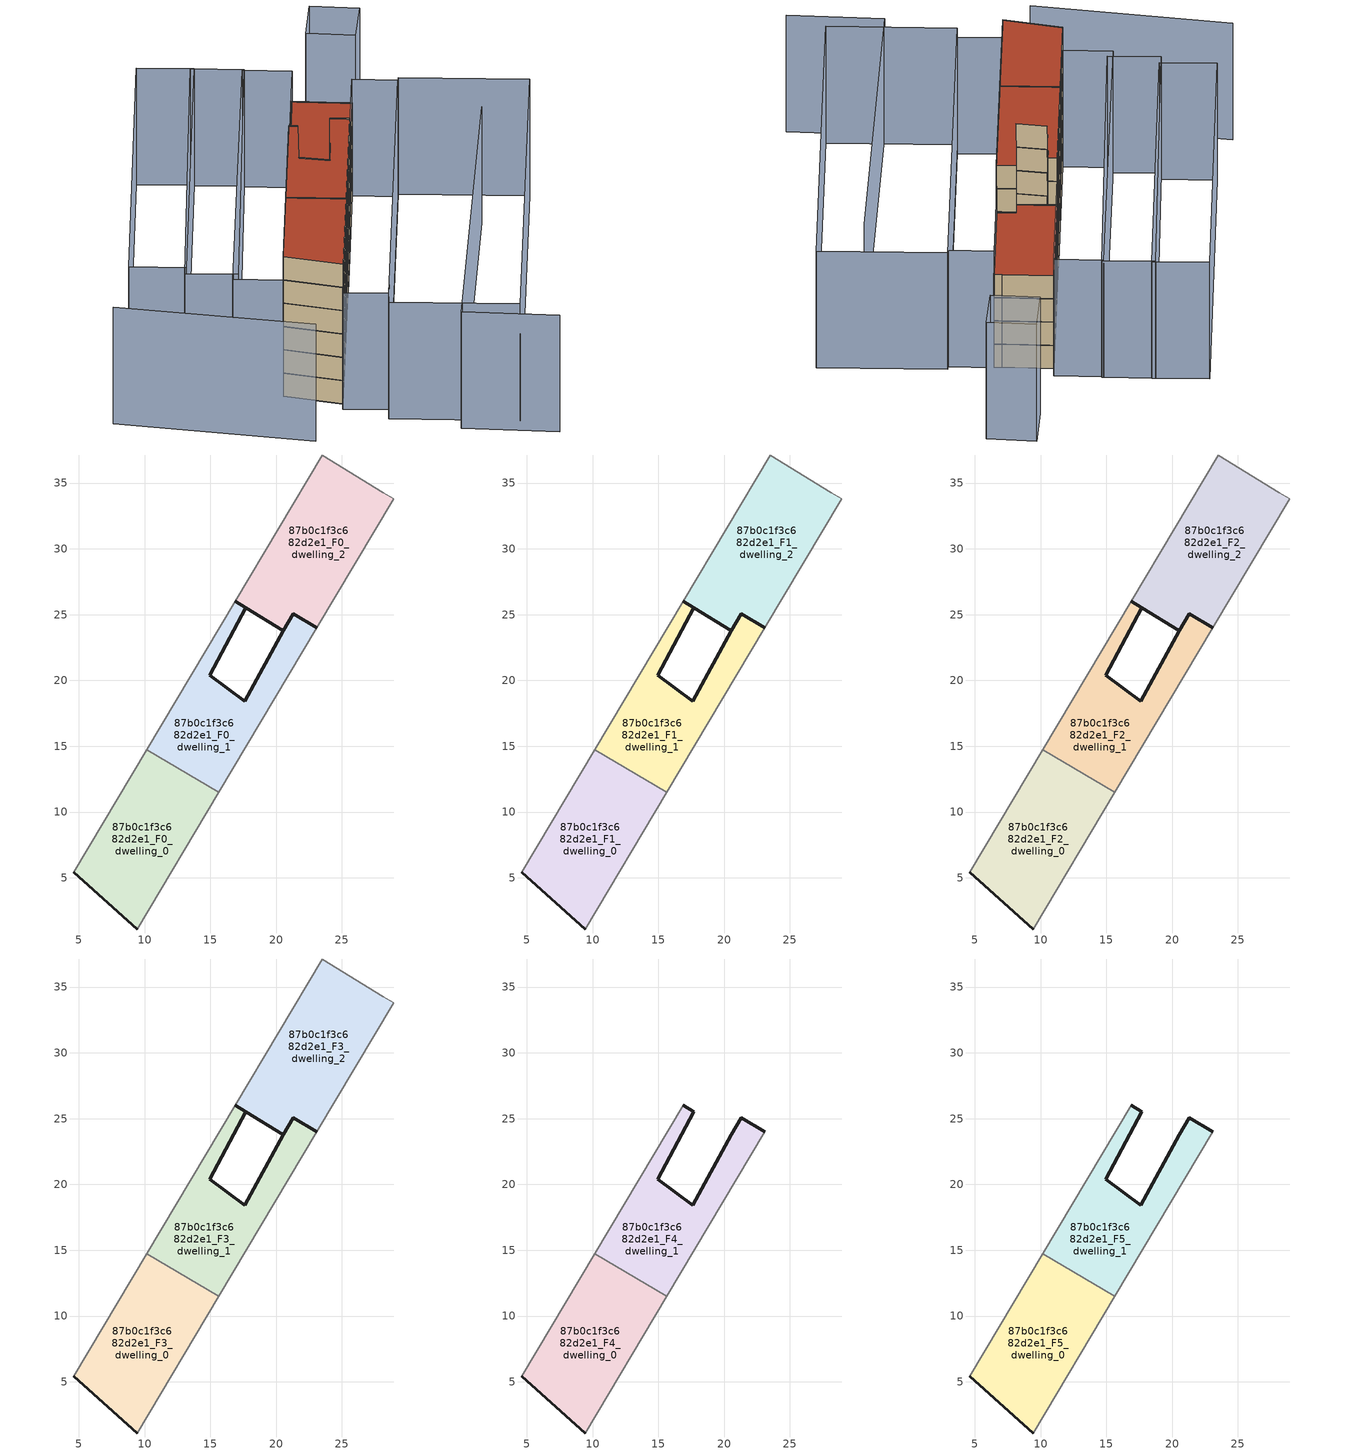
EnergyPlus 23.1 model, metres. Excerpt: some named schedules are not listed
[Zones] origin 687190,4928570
87b0c1f3c682d2e1_F0_dwelling_0
 floor ground (EU_floor_Construction): 9.44,1.12 15.63,11.49 10.18,14.75 4.62,5.42 z0
 wall outside (EU_wall_Construction): 9.44,1.12 4.62,5.42 z0:3
 wall adiabatic (EU_wall_Construction): 4.62,5.42 10.18,14.75 / 15.63,11.49 9.44,1.12 z0:3
 wall to 87b0c1f3c682d2e1_F0_dwelling_1 (EU_wall_Construction): 10.18,14.75 15.63,11.49 z0:3
87b0c1f3c682d2e1_F0_dwelling_1
 floor ground (EU_floor_Construction): 15.63,11.49 23.1,24.01 21.29,25.09 20.56,23.78 20.56,23.77 17.6,18.42 14.95,20.42 17.71,25.52 16.9,26.02 10.18,14.75 z0
 wall outside (EU_wall_Construction): 16.9,26.02 17.71,25.52 14.95,20.42 17.6,18.42 20.56,23.77 20.56,23.78 21.29,25.09 23.1,24.01 z0:3
 wall adiabatic (EU_wall_Construction): 23.1,24.01 15.63,11.49 / 10.18,14.75 16.9,26.02 z0:3
87b0c1f3c682d2e1_F0_dwelling_2
 floor ground (EU_floor_Construction): 23.1,24.01 28.94,33.79 28.15,34.28 23.52,37.13 16.9,26.02 17.71,25.52 20.56,23.78 21.29,25.09 z0
 wall outside (EU_wall_Construction): 23.1,24.01 21.29,25.09 20.56,23.78 17.71,25.52 16.9,26.02 z0:3
 wall adiabatic (EU_wall_Construction): 16.9,26.02 23.52,37.13 28.15,34.28 28.94,33.79 23.1,24.01 z0:3
87b0c1f3c682d2e1_F1_dwelling_0
 floor to 87b0c1f3c682d2e1_F0_dwelling_0 (EU_floor_Construction): 9.44,1.12 15.63,11.49 10.18,14.75 4.62,5.42 z3
 wall outside (EU_wall_Construction): 9.44,1.12 4.62,5.42 z3:6
 wall adiabatic (EU_wall_Construction): 4.62,5.42 10.18,14.75 / 15.63,11.49 9.44,1.12 z3:6
 wall to 87b0c1f3c682d2e1_F1_dwelling_1 (EU_wall_Construction): 10.18,14.75 15.63,11.49 z3:6
87b0c1f3c682d2e1_F1_dwelling_1
 floor to 87b0c1f3c682d2e1_F0_dwelling_1 (EU_floor_Construction): 15.63,11.49 23.1,24.01 21.29,25.09 20.56,23.78 20.56,23.77 17.6,18.42 14.95,20.42 17.71,25.52 16.9,26.02 10.18,14.75 z3
 wall outside (EU_wall_Construction): 16.9,26.02 17.71,25.52 14.95,20.42 17.6,18.42 20.56,23.77 20.56,23.78 21.29,25.09 23.1,24.01 z3:6
 wall adiabatic (EU_wall_Construction): 23.1,24.01 15.63,11.49 / 10.18,14.75 16.9,26.02 z3:6
87b0c1f3c682d2e1_F1_dwelling_2
 floor to 87b0c1f3c682d2e1_F0_dwelling_2 (EU_floor_Construction): 23.1,24.01 28.94,33.79 28.15,34.28 23.52,37.13 16.9,26.02 17.71,25.52 20.56,23.78 21.29,25.09 z3
 wall outside (EU_wall_Construction): 23.1,24.01 21.29,25.09 20.56,23.78 17.71,25.52 16.9,26.02 z3:6
 wall adiabatic (EU_wall_Construction): 16.9,26.02 23.52,37.13 28.15,34.28 28.94,33.79 23.1,24.01 z3:6
87b0c1f3c682d2e1_F2_dwelling_0
 floor to 87b0c1f3c682d2e1_F1_dwelling_0 (EU_floor_Construction): 9.44,1.12 15.63,11.49 10.18,14.75 4.62,5.42 z6
 wall outside (EU_wall_Construction): 9.44,1.12 4.62,5.42 z6:9
 wall adiabatic (EU_wall_Construction): 4.62,5.42 10.18,14.75 / 15.63,11.49 9.44,1.12 z6:9
 wall to 87b0c1f3c682d2e1_F2_dwelling_1 (EU_wall_Construction): 10.18,14.75 15.63,11.49 z6:9
87b0c1f3c682d2e1_F2_dwelling_1
 floor to 87b0c1f3c682d2e1_F1_dwelling_1 (EU_floor_Construction): 15.63,11.49 23.1,24.01 21.29,25.09 20.56,23.78 20.56,23.77 17.6,18.42 14.95,20.42 17.71,25.52 16.9,26.02 10.18,14.75 z6
 wall outside (EU_wall_Construction): 16.9,26.02 17.71,25.52 14.95,20.42 17.6,18.42 20.56,23.77 20.56,23.78 21.29,25.09 23.1,24.01 z6:9
 wall adiabatic (EU_wall_Construction): 23.1,24.01 15.63,11.49 / 10.18,14.75 16.9,26.02 z6:9
87b0c1f3c682d2e1_F2_dwelling_2
 floor to 87b0c1f3c682d2e1_F1_dwelling_2 (EU_floor_Construction): 23.1,24.01 28.94,33.79 28.15,34.28 23.52,37.13 16.9,26.02 17.71,25.52 20.56,23.78 21.29,25.09 z6
 wall outside (EU_wall_Construction): 23.1,24.01 21.29,25.09 20.56,23.78 17.71,25.52 16.9,26.02 z6:9
 wall adiabatic (EU_wall_Construction): 16.9,26.02 23.52,37.13 28.15,34.28 28.94,33.79 23.1,24.01 z6:9
87b0c1f3c682d2e1_F3_dwelling_0
 floor to 87b0c1f3c682d2e1_F2_dwelling_0 (EU_floor_Construction): 9.44,1.12 15.63,11.49 10.18,14.75 4.62,5.42 z9
 wall outside (EU_wall_Construction): 9.44,1.12 4.62,5.42 z9:12
 wall adiabatic (EU_wall_Construction): 4.62,5.42 10.18,14.75 / 15.63,11.49 9.44,1.12 z9:12
 wall to 87b0c1f3c682d2e1_F3_dwelling_1 (EU_wall_Construction): 10.18,14.75 15.63,11.49 z9:12
87b0c1f3c682d2e1_F3_dwelling_1
 floor to 87b0c1f3c682d2e1_F2_dwelling_1 (EU_floor_Construction): 15.63,11.49 23.1,24.01 21.29,25.09 20.56,23.78 20.56,23.77 17.6,18.42 14.95,20.42 17.71,25.52 16.9,26.02 10.18,14.75 z9
 wall outside (EU_wall_Construction): 16.9,26.02 17.71,25.52 14.95,20.42 17.6,18.42 20.56,23.77 20.56,23.78 21.29,25.09 23.1,24.01 z9:12
 wall adiabatic (EU_wall_Construction): 23.1,24.01 15.63,11.49 / 10.18,14.75 16.9,26.02 z9:12
87b0c1f3c682d2e1_F3_dwelling_2
 floor to 87b0c1f3c682d2e1_F2_dwelling_2 (EU_floor_Construction): 23.1,24.01 28.94,33.79 28.15,34.28 23.52,37.13 16.9,26.02 17.71,25.52 20.56,23.78 21.29,25.09 z9
 wall outside (EU_wall_Construction): 23.1,24.01 21.29,25.09 20.56,23.78 17.71,25.52 16.9,26.02 z9:12
 wall adiabatic (EU_wall_Construction): 16.9,26.02 23.52,37.13 28.15,34.28 28.94,33.79 23.1,24.01 z9:12
 roof outside (EU_roof_Construction): 28.15,34.28 28.94,33.79 23.1,24.01 21.29,25.09 20.56,23.78 17.71,25.52 16.9,26.02 23.52,37.13 z12
87b0c1f3c682d2e1_F4_dwelling_0
 floor to 87b0c1f3c682d2e1_F3_dwelling_0 (EU_floor_Construction): 9.44,1.12 15.63,11.49 10.18,14.75 4.62,5.42 z12
 wall outside (EU_wall_Construction): 9.44,1.12 4.62,5.42 z12:15
 wall adiabatic (EU_wall_Construction): 4.62,5.42 10.18,14.75 / 15.63,11.49 9.44,1.12 z12:15
 wall to 87b0c1f3c682d2e1_F4_dwelling_1 (EU_wall_Construction): 10.18,14.75 15.63,11.49 z12:15
87b0c1f3c682d2e1_F4_dwelling_1
 floor to 87b0c1f3c682d2e1_F3_dwelling_1 (EU_floor_Construction): 15.63,11.49 23.1,24.01 21.29,25.09 20.56,23.78 20.56,23.77 17.6,18.42 14.95,20.42 17.71,25.52 16.9,26.02 10.18,14.75 z12
 wall outside (EU_wall_Construction): 16.9,26.02 17.71,25.52 14.95,20.42 17.6,18.42 20.56,23.77 20.56,23.78 21.29,25.09 23.1,24.01 z12:15
 wall adiabatic (EU_wall_Construction): 23.1,24.01 15.63,11.49 / 10.18,14.75 16.9,26.02 z12:15
87b0c1f3c682d2e1_F5_dwelling_0
 floor to 87b0c1f3c682d2e1_F4_dwelling_0 (EU_floor_Construction): 9.44,1.12 15.63,11.49 10.18,14.75 4.62,5.42 z15
 wall outside (EU_wall_Construction): 9.44,1.12 4.62,5.42 z15:18
 wall adiabatic (EU_wall_Construction): 4.62,5.42 10.18,14.75 / 15.63,11.49 9.44,1.12 z15:18
 wall to 87b0c1f3c682d2e1_F5_dwelling_1 (EU_wall_Construction): 10.18,14.75 15.63,11.49 z15:18
 roof outside (EU_roof_Construction): 15.63,11.49 9.44,1.12 4.62,5.42 10.18,14.75 z18
87b0c1f3c682d2e1_F5_dwelling_1
 floor to 87b0c1f3c682d2e1_F4_dwelling_1 (EU_floor_Construction): 15.63,11.49 23.1,24.01 21.29,25.09 20.56,23.78 20.56,23.77 17.6,18.42 14.95,20.42 17.71,25.52 16.9,26.02 10.18,14.75 z15
 wall outside (EU_wall_Construction): 16.9,26.02 17.71,25.52 14.95,20.42 17.6,18.42 20.56,23.77 20.56,23.78 21.29,25.09 23.1,24.01 z15:18
 wall adiabatic (EU_wall_Construction): 23.1,24.01 15.63,11.49 / 10.18,14.75 16.9,26.02 z15:18
 roof outside (EU_roof_Construction): 23.1,24.01 15.63,11.49 10.18,14.75 16.9,26.02 17.71,25.52 14.95,20.42 17.6,18.42 20.56,23.77 20.56,23.78 21.29,25.09 z18
shading: -13.38,9.86 3.66,-3.36 / 26.87,-14.43 18.13,-8.84 / 18.13,-8.84 38.36,22.77 / 12.32,-3.55 33.29,31.74 / 33.29,31.74 45.22,24.65 / 45.22,24.65 24.25,-10.64 / 24.25,-10.64 12.32,-3.55 / 33.06,31.35 13.13,-2.18 / 13.13,-2.18 8.95,0.3 / 8.95,0.3 28.88,33.83 / 28.88,33.83 33.06,31.35 / 24.18,38.24 4.62,5.41 / 4.62,5.41 0.08,8.12 / 0.08,8.12 19.64,40.94 / 19.64,40.94 24.18,38.24 / 19.91,40.95 1.04,8.62 / 1.04,8.62 -3.86,11.48 / -3.86,11.48 15.01,43.81 / 15.01,43.81 19.91,40.95 / 15.36,43.62 -3.12,12.35 / -3.12,12.35 -8.35,15.44 / -8.35,15.44 10.12,46.72 / 10.12,46.72 15.36,43.62 / 31.57,47.71 35.97,44.76 / 35.97,44.76 33.2,40.63 / 33.2,40.63 28.8,43.59 / 28.8,43.59 31.57,47.71 z0:15
[Building]
EU S2 Campaign: North Axis=0; Terrain=City; Solar Distribution=FullExterior
[Site:Location]
Bologna: Latitude=44.5; Longitude=11.25; Time Zone=1; Elevation=37
[SizingPeriod:WeatherFileDays]
AnnualSizingPeriod: Begin Month=1; Begin Day of Month=1; End Month=12; End Day of Month=31; Day of Week for Start Day=Monday; Use Weather File Daylight Saving Period=No; Use Weather File Rain and Snow Indicators=No
[MATERIAL]
EU_InternalMass_Material: Roughness=MediumRough; Thickness=0.1; Conductivity=1; Density=1800; Specific Heat=900; Thermal Absorptance=0.9; Solar Absorptance=0.7; Visible Absorptance=0.7
[MATERIAL:NOMASS] Roughness=MediumRough; Thermal Absorptance=0.9; Solar Absorptance=0.7; Visible Absorptance=0.7
Name | Thermal Resistance
EU_wall_NoMass | 0.905828
EU_roof_NoMass | 0.37593
EU_floor_NoMass | 0.67114
[CONSTRUCTION]
EU_wall_Construction: EU_wall_NoMass
EU_roof_Construction: EU_roof_NoMass
EU_floor_Construction: EU_floor_NoMass
EU_InternalMass_Construction: EU_InternalMass_Material
[ZONE] Type=1; Multiplier=1; Ceiling Height=autocalculate; Floor Area=autocalculate; Part of Total Floor Area=Yes
Name | Volume
87b0c1f3c682d2e1_F0_dwelling_0 | 218.4375
87b0c1f3c682d2e1_F1_dwelling_0; 87b0c1f3c682d2e1_F2_dwelling_0; 87b0c1f3c682d2e1_F3_dwelling_0; 87b0c1f3c682d2e1_F4_dwelling_0; 87b0c1f3c682d2e1_F5_dwelling_0 | 218.438
87b0c1f3c682d2e1_F0_dwelling_1 | 199.557
87b0c1f3c682d2e1_F1_dwelling_1; 87b0c1f3c682d2e1_F2_dwelling_1; 87b0c1f3c682d2e1_F3_dwelling_1; 87b0c1f3c682d2e1_F4_dwelling_1; 87b0c1f3c682d2e1_F5_dwelling_1 | 199.555
87b0c1f3c682d2e1_F0_dwelling_2 | 237.309
87b0c1f3c682d2e1_F1_dwelling_2; 87b0c1f3c682d2e1_F2_dwelling_2; 87b0c1f3c682d2e1_F3_dwelling_2 | 237.311
[INTERNALMASS] Construction=EU_InternalMass_Construction
Name | Zone or ZoneList | Surface Area
87b0c1f3c682d2e1_F0_dwelling_0_EU_InternalMass | 87b0c1f3c682d2e1_F0_dwelling_0 | 72.8127
87b0c1f3c682d2e1_F0_dwelling_1_EU_InternalMass | 87b0c1f3c682d2e1_F0_dwelling_1 | 66.5226
87b0c1f3c682d2e1_F0_dwelling_2_EU_InternalMass | 87b0c1f3c682d2e1_F0_dwelling_2 | 79.1047
87b0c1f3c682d2e1_F1_dwelling_0_EU_InternalMass | 87b0c1f3c682d2e1_F1_dwelling_0 | 72.8127
87b0c1f3c682d2e1_F1_dwelling_1_EU_InternalMass | 87b0c1f3c682d2e1_F1_dwelling_1 | 66.5226
87b0c1f3c682d2e1_F1_dwelling_2_EU_InternalMass | 87b0c1f3c682d2e1_F1_dwelling_2 | 79.1047
87b0c1f3c682d2e1_F2_dwelling_0_EU_InternalMass | 87b0c1f3c682d2e1_F2_dwelling_0 | 72.8127
87b0c1f3c682d2e1_F2_dwelling_1_EU_InternalMass | 87b0c1f3c682d2e1_F2_dwelling_1 | 66.5226
87b0c1f3c682d2e1_F2_dwelling_2_EU_InternalMass | 87b0c1f3c682d2e1_F2_dwelling_2 | 79.1047
87b0c1f3c682d2e1_F3_dwelling_0_EU_InternalMass | 87b0c1f3c682d2e1_F3_dwelling_0 | 72.8127
87b0c1f3c682d2e1_F3_dwelling_1_EU_InternalMass | 87b0c1f3c682d2e1_F3_dwelling_1 | 66.5226
87b0c1f3c682d2e1_F3_dwelling_2_EU_InternalMass | 87b0c1f3c682d2e1_F3_dwelling_2 | 79.1047
87b0c1f3c682d2e1_F4_dwelling_0_EU_InternalMass | 87b0c1f3c682d2e1_F4_dwelling_0 | 109.653
87b0c1f3c682d2e1_F4_dwelling_1_EU_InternalMass | 87b0c1f3c682d2e1_F4_dwelling_1 | 108.81
87b0c1f3c682d2e1_F5_dwelling_0_EU_InternalMass | 87b0c1f3c682d2e1_F5_dwelling_0 | 109.653
87b0c1f3c682d2e1_F5_dwelling_1_EU_InternalMass | 87b0c1f3c682d2e1_F5_dwelling_1 | 108.81
[OTHEREQUIPMENT] Fuel Type=Electricity; Design Level Calculation Method=Watts/Area; Power per Zone Floor Area=1; Fraction Latent=0; Fraction Radiant=0; Fraction Lost=0; Carbon Dioxide Generation Rate=0; EndUse Subcategory=EU_Step8_InternalGains
Name | Zone or ZoneList or Space or SpaceList | Schedule
EU_Step8_InternalGain_87b0c1f3c682d2e1_F0_dwelling_0_f000 | 87b0c1f3c682d2e1_F0_dwelling_0 | EU_Step8_GainSchedule_87b0c1f3c682d2e1_F0_dwelling_0_f000
EU_Step8_InternalGain_87b0c1f3c682d2e1_F0_dwelling_1_f000 | 87b0c1f3c682d2e1_F0_dwelling_1 | EU_Step8_GainSchedule_87b0c1f3c682d2e1_F0_dwelling_1_f000
EU_Step8_InternalGain_87b0c1f3c682d2e1_F0_dwelling_2_f000 | 87b0c1f3c682d2e1_F0_dwelling_2 | EU_Step8_GainSchedule_87b0c1f3c682d2e1_F0_dwelling_2_f000
EU_Step8_InternalGain_87b0c1f3c682d2e1_F1_dwelling_0_f000 | 87b0c1f3c682d2e1_F1_dwelling_0 | EU_Step8_GainSchedule_87b0c1f3c682d2e1_F1_dwelling_0_f000
EU_Step8_InternalGain_87b0c1f3c682d2e1_F1_dwelling_1_f000 | 87b0c1f3c682d2e1_F1_dwelling_1 | EU_Step8_GainSchedule_87b0c1f3c682d2e1_F1_dwelling_1_f000
EU_Step8_InternalGain_87b0c1f3c682d2e1_F1_dwelling_2_f000 | 87b0c1f3c682d2e1_F1_dwelling_2 | EU_Step8_GainSchedule_87b0c1f3c682d2e1_F1_dwelling_2_f000
EU_Step8_InternalGain_87b0c1f3c682d2e1_F2_dwelling_0_f000 | 87b0c1f3c682d2e1_F2_dwelling_0 | EU_Step8_GainSchedule_87b0c1f3c682d2e1_F2_dwelling_0_f000
EU_Step8_InternalGain_87b0c1f3c682d2e1_F2_dwelling_1_f000 | 87b0c1f3c682d2e1_F2_dwelling_1 | EU_Step8_GainSchedule_87b0c1f3c682d2e1_F2_dwelling_1_f000
EU_Step8_InternalGain_87b0c1f3c682d2e1_F2_dwelling_2_f000 | 87b0c1f3c682d2e1_F2_dwelling_2 | EU_Step8_GainSchedule_87b0c1f3c682d2e1_F2_dwelling_2_f000
EU_Step8_InternalGain_87b0c1f3c682d2e1_F3_dwelling_0_f000 | 87b0c1f3c682d2e1_F3_dwelling_0 | EU_Step8_GainSchedule_87b0c1f3c682d2e1_F3_dwelling_0_f000
EU_Step8_InternalGain_87b0c1f3c682d2e1_F3_dwelling_1_f000 | 87b0c1f3c682d2e1_F3_dwelling_1 | EU_Step8_GainSchedule_87b0c1f3c682d2e1_F3_dwelling_1_f000
EU_Step8_InternalGain_87b0c1f3c682d2e1_F3_dwelling_2_f000 | 87b0c1f3c682d2e1_F3_dwelling_2 | EU_Step8_GainSchedule_87b0c1f3c682d2e1_F3_dwelling_2_f000
EU_Step8_InternalGain_87b0c1f3c682d2e1_F4_dwelling_0_f000 | 87b0c1f3c682d2e1_F4_dwelling_0 | EU_Step8_GainSchedule_87b0c1f3c682d2e1_F4_dwelling_0_f000
EU_Step8_InternalGain_87b0c1f3c682d2e1_F4_dwelling_1_f000 | 87b0c1f3c682d2e1_F4_dwelling_1 | EU_Step8_GainSchedule_87b0c1f3c682d2e1_F4_dwelling_1_f000
EU_Step8_InternalGain_87b0c1f3c682d2e1_F5_dwelling_0_f000 | 87b0c1f3c682d2e1_F5_dwelling_0 | EU_Step8_GainSchedule_87b0c1f3c682d2e1_F5_dwelling_0_f000
EU_Step8_InternalGain_87b0c1f3c682d2e1_F5_dwelling_1_f000 | 87b0c1f3c682d2e1_F5_dwelling_1 | EU_Step8_GainSchedule_87b0c1f3c682d2e1_F5_dwelling_1_f000
[ZONEVENTILATION:DESIGNFLOWRATE] Schedule=EU_AlwaysOn; Design Flow Rate Calculation Method=AirChanges/Hour; Air Changes per Hour=0.73129; Ventilation Type=Natural; Fan Pressure Rise=0; Fan Total Efficiency=1; Constant Term Coefficient=1; Temperature Term Coefficient=0; Velocity Term Coefficient=0; Velocity Squared Term Coefficient=0; Minimum Indoor Temperature=-100; Maximum Indoor Temperature=100; Delta Temperature=-100; Minimum Outdoor Temperature=-100; Maximum Outdoor Temperature=100; Maximum Wind Speed=40
Name | Zone or ZoneList or Space or SpaceList
EU_ConstantAir_87b0c1f3c682d2e1_F0_dwelling_0 | 87b0c1f3c682d2e1_F0_dwelling_0
EU_ConstantAir_87b0c1f3c682d2e1_F0_dwelling_1 | 87b0c1f3c682d2e1_F0_dwelling_1
EU_ConstantAir_87b0c1f3c682d2e1_F0_dwelling_2 | 87b0c1f3c682d2e1_F0_dwelling_2
EU_ConstantAir_87b0c1f3c682d2e1_F1_dwelling_0 | 87b0c1f3c682d2e1_F1_dwelling_0
EU_ConstantAir_87b0c1f3c682d2e1_F1_dwelling_1 | 87b0c1f3c682d2e1_F1_dwelling_1
EU_ConstantAir_87b0c1f3c682d2e1_F1_dwelling_2 | 87b0c1f3c682d2e1_F1_dwelling_2
EU_ConstantAir_87b0c1f3c682d2e1_F2_dwelling_0 | 87b0c1f3c682d2e1_F2_dwelling_0
EU_ConstantAir_87b0c1f3c682d2e1_F2_dwelling_1 | 87b0c1f3c682d2e1_F2_dwelling_1
EU_ConstantAir_87b0c1f3c682d2e1_F2_dwelling_2 | 87b0c1f3c682d2e1_F2_dwelling_2
EU_ConstantAir_87b0c1f3c682d2e1_F3_dwelling_0 | 87b0c1f3c682d2e1_F3_dwelling_0
EU_ConstantAir_87b0c1f3c682d2e1_F3_dwelling_1 | 87b0c1f3c682d2e1_F3_dwelling_1
EU_ConstantAir_87b0c1f3c682d2e1_F3_dwelling_2 | 87b0c1f3c682d2e1_F3_dwelling_2
EU_ConstantAir_87b0c1f3c682d2e1_F4_dwelling_0 | 87b0c1f3c682d2e1_F4_dwelling_0
EU_ConstantAir_87b0c1f3c682d2e1_F4_dwelling_1 | 87b0c1f3c682d2e1_F4_dwelling_1
EU_ConstantAir_87b0c1f3c682d2e1_F5_dwelling_0 | 87b0c1f3c682d2e1_F5_dwelling_0
EU_ConstantAir_87b0c1f3c682d2e1_F5_dwelling_1 | 87b0c1f3c682d2e1_F5_dwelling_1
[HVACTEMPLATE:THERMOSTAT]
EU_HeatOnly_87b0c1f3c682d2e1_F0_dwelling_0: Constant Heating Setpoint=20; Constant Cooling Setpoint=50
